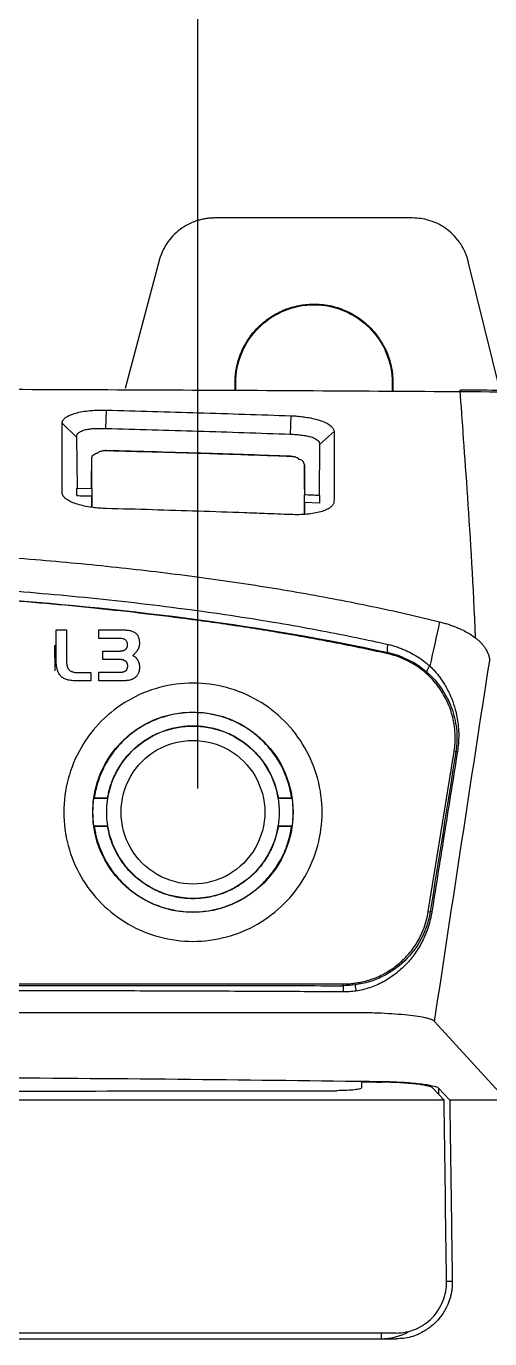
# Model space of a CAD drawing. Header units: inches. Extents: x 15 to 148, y 10 to 111.
# Drawn here: x 137.502 to 137.946, y 104.395 to 105.653 of the extents above; entities that cross this region are included whole.
import ezdxf

# ---------------------------------------------------------------- set-up
doc = ezdxf.new("R2010")
doc.units = ezdxf.units.IN
doc.header["$MEASUREMENT"] = 0
doc.layers.add('BLK_12AWG', color=7, linetype='Continuous')

# ---------------------------------------------------------------- blocks, each defined once
blk = doc.blocks.new('Varia')
at = {"color": 7, "linetype": 'Continuous'}
for p, q in [((165.06, 108.1358), (164.6806, 108.1358)), ((164.5744, 108.0542), (164.509, 107.8092)), ((165.2284, 107.8022), (165.1668, 108.0522)), ((164.7199, 107.8056), (164.7199, 107.8196)), ((164.7212, 107.8056), (164.7212, 107.8196)), ((165.021, 107.8196), (165.021, 107.8039)), ((165.0224, 107.8196), (165.0224, 107.8039)), ((164.4725, 107.7323), (164.4734, 107.7676)), ((164.8268, 107.7567), (164.8256, 107.7215)), ((164.3884, 107.7426), (164.4162, 107.7157)), ((164.9095, 107.7268), (164.8818, 107.7015)), ((164.4449, 107.6287), (164.4453, 107.6746)), ((164.8531, 107.6162), (164.8527, 107.6628)), ((164.445, 107.6176), (164.4449, 107.6287)), ((164.4165, 107.6182), (164.4454, 107.6175)), ((164.4454, 107.603), (164.4452, 107.5814)), ((164.8531, 107.6162), (164.8531, 107.605)), ((164.8815, 107.5893), (164.8526, 107.5905)), ((164.8528, 107.5678), (164.8526, 107.5904)), ((164.3773, 107.2882), (164.3773, 107.3463)), ((164.3773, 107.3463), (164.397, 107.3463)), ((164.397, 107.3463), (164.397, 107.2872)), ((164.4586, 107.3301), (164.4586, 107.3463)), ((164.4586, 107.3463), (164.5047, 107.3463)), ((164.4976, 107.3301), (164.4586, 107.3301)), ((164.4996, 107.33), (164.4976, 107.3301)), ((164.5014, 107.3299), (164.4996, 107.33)), ((164.5031, 107.3296), (164.5014, 107.3299)), ((164.5047, 107.3293), (164.5031, 107.3296)), ((164.5047, 107.3463), (164.507, 107.3462)), ((164.5061, 107.3289), (164.5047, 107.3293)), ((164.5074, 107.3283), (164.5061, 107.3289)), ((164.507, 107.3462), (164.5092, 107.3462)), ((164.5086, 107.3277), (164.5074, 107.3283)), ((164.5097, 107.327), (164.5086, 107.3277)), ((164.5092, 107.3462), (164.5114, 107.346)), ((164.5106, 107.3262), (164.5097, 107.327)), ((164.5115, 107.3253), (164.5106, 107.3262)), ((164.5114, 107.346), (164.5134, 107.3458)), ((164.5122, 107.3243), (164.5115, 107.3253)), ((164.5127, 107.3232), (164.5122, 107.3243)), ((164.5132, 107.322), (164.5127, 107.3232)), ((164.5135, 107.3207), (164.5132, 107.322)), ((164.5134, 107.3458), (164.5153, 107.3455)), ((164.5153, 107.3455), (164.5172, 107.3452)), ((164.5172, 107.3452), (164.5189, 107.3449)), ((164.5189, 107.3449), (164.5206, 107.3444)), ((164.5206, 107.3444), (164.5222, 107.3439)), ((164.5222, 107.3439), (164.5236, 107.3434)), ((164.5236, 107.3434), (164.525, 107.3428)), ((164.525, 107.3428), (164.5263, 107.3421)), ((164.5263, 107.3421), (164.5275, 107.3414)), ((164.5275, 107.3414), (164.5287, 107.3406)), ((164.5287, 107.3406), (164.5297, 107.3398)), ((164.5297, 107.3398), (164.5306, 107.3389)), ((164.5306, 107.3389), (164.5314, 107.3381)), ((164.5314, 107.3381), (164.532, 107.3372)), ((164.532, 107.3372), (164.5327, 107.3363)), ((164.5327, 107.3363), (164.5333, 107.3353)), ((164.5333, 107.3353), (164.5338, 107.3343)), ((164.5338, 107.3343), (164.5343, 107.3333)), ((164.5343, 107.3333), (164.5347, 107.3322)), ((164.5347, 107.3322), (164.5351, 107.331)), ((164.5351, 107.331), (164.5355, 107.3298)), ((164.5355, 107.3298), (164.5358, 107.3286)), ((164.5358, 107.3286), (164.5361, 107.3273)), ((164.5361, 107.3273), (164.5363, 107.326)), ((164.5363, 107.326), (164.5364, 107.3246)), ((164.5364, 107.3246), (164.5366, 107.3232)), ((164.5366, 107.3232), (164.5366, 107.3217)), ((164.3754, 107.2678), (164.3745, 107.3172)), ((164.4662, 107.2896), (164.4662, 107.3058)), ((164.4662, 107.3058), (164.4976, 107.3058)), ((164.4976, 107.3058), (164.4986, 107.3058)), ((164.4986, 107.3058), (164.4995, 107.3058)), ((164.4995, 107.3058), (164.5004, 107.3058)), ((164.5004, 107.3058), (164.5013, 107.3059)), ((164.5013, 107.3059), (164.5021, 107.306)), ((164.5021, 107.306), (164.5029, 107.3061)), ((164.5029, 107.3061), (164.5037, 107.3062)), ((164.5037, 107.3062), (164.5045, 107.3064)), ((164.5045, 107.3064), (164.5051, 107.3065)), ((164.5051, 107.3065), (164.5058, 107.3067)), ((164.5058, 107.3067), (164.5065, 107.3069)), ((164.5065, 107.3069), (164.5071, 107.3072)), ((164.5071, 107.3072), (164.5077, 107.3074)), ((164.5077, 107.3074), (164.5082, 107.3077)), ((164.5082, 107.3077), (164.5087, 107.308)), ((164.5087, 107.308), (164.5092, 107.3083)), ((164.5092, 107.3083), (164.5098, 107.3087)), ((164.5098, 107.3087), (164.5103, 107.3091)), ((164.5103, 107.3091), (164.5108, 107.3095)), ((164.5108, 107.3095), (164.5112, 107.31)), ((164.5112, 107.31), (164.5116, 107.3105)), ((164.5116, 107.3105), (164.512, 107.311)), ((164.512, 107.311), (164.5123, 107.3115)), ((164.5123, 107.3115), (164.5126, 107.3121)), ((164.5126, 107.3121), (164.5129, 107.3127)), ((164.5129, 107.3127), (164.5131, 107.3134)), ((164.5131, 107.3134), (164.5133, 107.314)), ((164.5133, 107.314), (164.5135, 107.3147)), ((164.5137, 107.3193), (164.5135, 107.3207)), ((164.5135, 107.3147), (164.5136, 107.3154)), ((164.5136, 107.3154), (164.5137, 107.3162)), ((164.5137, 107.3178), (164.5137, 107.3193)), ((164.5137, 107.317), (164.5137, 107.3178)), ((164.5137, 107.3162), (164.5137, 107.317)), ((164.5244, 107.2981), (164.5237, 107.2975)), ((164.5237, 107.2975), (164.5243, 107.2972)), ((164.5243, 107.2972), (164.5249, 107.2968)), ((164.5252, 107.2988), (164.5244, 107.2981)), ((164.5249, 107.2968), (164.5255, 107.2965)), ((164.5259, 107.2994), (164.5252, 107.2988)), ((164.5267, 107.3), (164.5259, 107.2994)), ((164.5274, 107.3006), (164.5267, 107.3)), ((164.528, 107.3013), (164.5274, 107.3006)), ((164.5287, 107.3019), (164.528, 107.3013)), ((164.5293, 107.3026), (164.5287, 107.3019)), ((164.5299, 107.3033), (164.5293, 107.3026)), ((164.5305, 107.3039), (164.5299, 107.3033)), ((164.531, 107.3046), (164.5305, 107.3039)), ((164.5315, 107.3053), (164.531, 107.3046)), ((164.532, 107.306), (164.5315, 107.3053)), ((164.5325, 107.3067), (164.532, 107.306)), ((164.5329, 107.3074), (164.5325, 107.3067)), ((164.5334, 107.3081), (164.5329, 107.3074)), ((164.5338, 107.3088), (164.5334, 107.3081)), ((164.5341, 107.3095), (164.5338, 107.3088)), ((164.5345, 107.3102), (164.5341, 107.3095)), ((164.5348, 107.3109), (164.5345, 107.3102)), ((164.5351, 107.3117), (164.5348, 107.3109)), ((164.5354, 107.3124), (164.5351, 107.3117)), ((164.5356, 107.3132), (164.5354, 107.3124)), ((164.5358, 107.3139), (164.5356, 107.3132)), ((164.536, 107.3147), (164.5358, 107.3139)), ((164.5362, 107.3154), (164.536, 107.3147)), ((164.5363, 107.3162), (164.5362, 107.3154)), ((164.5364, 107.317), (164.5363, 107.3162)), ((164.5365, 107.3178), (164.5364, 107.317)), ((164.5366, 107.3186), (164.5365, 107.3178)), ((164.5366, 107.3217), (164.5367, 107.3202)), ((164.5367, 107.3202), (164.5366, 107.3193)), ((164.5366, 107.3193), (164.5366, 107.3186)), ((165.0126, 107.3004), (165.0131, 107.3028)), ((164.3773, 107.2857), (164.3773, 107.2882)), ((164.3774, 107.2832), (164.3773, 107.2857)), ((164.3775, 107.2809), (164.3774, 107.2832)), ((164.3778, 107.2787), (164.3775, 107.2809)), ((164.378, 107.2765), (164.3778, 107.2787)), ((164.3784, 107.2744), (164.378, 107.2765)), ((164.3788, 107.2725), (164.3784, 107.2744)), ((164.3792, 107.2706), (164.3788, 107.2725)), ((164.397, 107.2872), (164.397, 107.2859)), ((164.397, 107.2859), (164.397, 107.2846)), ((164.397, 107.2846), (164.3971, 107.2834)), ((164.3971, 107.2834), (164.3972, 107.2822)), ((164.3972, 107.2822), (164.3973, 107.2811)), ((164.3973, 107.2811), (164.3974, 107.28)), ((164.3974, 107.28), (164.3976, 107.279)), ((164.3976, 107.279), (164.3978, 107.278)), ((164.3978, 107.278), (164.398, 107.2771)), ((164.398, 107.2771), (164.3982, 107.2762)), ((164.3982, 107.2762), (164.3985, 107.2753)), ((164.3985, 107.2753), (164.3988, 107.2746)), ((164.3988, 107.2746), (164.3991, 107.2738)), ((164.3991, 107.2738), (164.3994, 107.2731)), ((164.3994, 107.2731), (164.3998, 107.2724)), ((164.3998, 107.2724), (164.4002, 107.2718)), ((164.4002, 107.2718), (164.4008, 107.2709)), ((164.4981, 107.2896), (164.4662, 107.2896)), ((164.499, 107.2895), (164.4981, 107.2896)), ((164.4999, 107.2895), (164.499, 107.2895)), ((164.5007, 107.2894), (164.4999, 107.2895)), ((164.5016, 107.2894), (164.5007, 107.2894)), ((164.5024, 107.2893), (164.5016, 107.2894)), ((164.5032, 107.2891), (164.5024, 107.2893)), ((164.504, 107.289), (164.5032, 107.2891)), ((164.5047, 107.2888), (164.504, 107.289)), ((164.5054, 107.2886), (164.5047, 107.2888)), ((164.5061, 107.2884), (164.5054, 107.2886)), ((164.5068, 107.2881), (164.5061, 107.2884)), ((164.5075, 107.2879), (164.5068, 107.2881)), ((164.5081, 107.2876), (164.5075, 107.2879)), ((164.5087, 107.2873), (164.5081, 107.2876)), ((164.5093, 107.2869), (164.5087, 107.2873)), ((164.5098, 107.2866), (164.5093, 107.2869)), ((164.5103, 107.2862), (164.5098, 107.2866)), ((164.5108, 107.2857), (164.5103, 107.2862)), ((164.5113, 107.2853), (164.5108, 107.2857)), ((164.5117, 107.2848), (164.5113, 107.2853)), ((164.5121, 107.2844), (164.5117, 107.2848)), ((164.5125, 107.2838), (164.5121, 107.2844)), ((164.5128, 107.2833), (164.5125, 107.2838)), ((164.5131, 107.2827), (164.5128, 107.2833)), ((164.5133, 107.2821), (164.5131, 107.2827)), ((164.5131, 107.2715), (164.5134, 107.2721)), ((164.5135, 107.2815), (164.5133, 107.2821)), ((164.5134, 107.2721), (164.5136, 107.2728)), ((164.5137, 107.2809), (164.5135, 107.2815)), ((164.5136, 107.2728), (164.5137, 107.2735)), ((164.5139, 107.2802), (164.5137, 107.2809)), ((164.5137, 107.2735), (164.5139, 107.2742)), ((164.514, 107.2795), (164.5139, 107.2802)), ((164.5139, 107.2742), (164.514, 107.2749)), ((164.5141, 107.2788), (164.514, 107.2795)), ((164.514, 107.2749), (164.5141, 107.2757)), ((164.5141, 107.278), (164.5141, 107.2788)), ((164.5142, 107.2773), (164.5141, 107.278)), ((164.5141, 107.2764), (164.5142, 107.2773)), ((164.5141, 107.2757), (164.5141, 107.2764)), ((164.5255, 107.2965), (164.5261, 107.2961)), ((164.5261, 107.2961), (164.5266, 107.2957)), ((164.5266, 107.2957), (164.5272, 107.2953)), ((164.5272, 107.2953), (164.5277, 107.2948)), ((164.5277, 107.2948), (164.5283, 107.2944)), ((164.5283, 107.2944), (164.5288, 107.294)), ((164.5288, 107.294), (164.5293, 107.2935)), ((164.5293, 107.2935), (164.5303, 107.2925)), ((164.5303, 107.2925), (164.5307, 107.292)), ((164.5307, 107.292), (164.5312, 107.2915)), ((164.5312, 107.2915), (164.5316, 107.2909)), ((164.5316, 107.2909), (164.532, 107.2904)), ((164.532, 107.2904), (164.5326, 107.2896)), ((164.5326, 107.2896), (164.5331, 107.2887)), ((164.5331, 107.2887), (164.5336, 107.2879)), ((164.5336, 107.2879), (164.534, 107.287)), ((164.534, 107.287), (164.5345, 107.2861)), ((164.5345, 107.2861), (164.5348, 107.2852)), ((164.5348, 107.2852), (164.5352, 107.2842)), ((164.5352, 107.2842), (164.5355, 107.2833)), ((164.5355, 107.2833), (164.5358, 107.2823)), ((164.5358, 107.2823), (164.536, 107.2813)), ((164.536, 107.2813), (164.5362, 107.2802)), ((164.5362, 107.2802), (164.5364, 107.2792)), ((164.5364, 107.2792), (164.5365, 107.2781)), ((164.5365, 107.2781), (164.5366, 107.277)), ((164.5366, 107.2731), (164.5365, 107.2714)), ((164.5366, 107.277), (164.5366, 107.2759)), ((164.5366, 107.2759), (164.5367, 107.2748)), ((164.5367, 107.2748), (164.5366, 107.2731)), ((164.3798, 107.2688), (164.3792, 107.2706)), ((164.3804, 107.2671), (164.3798, 107.2688)), ((164.381, 107.2655), (164.3804, 107.2671)), ((164.3817, 107.2639), (164.381, 107.2655)), ((164.3825, 107.2625), (164.3817, 107.2639)), ((164.3833, 107.2611), (164.3825, 107.2625)), ((164.3843, 107.2599), (164.3833, 107.2611)), ((164.3852, 107.2587), (164.3843, 107.2599)), ((164.3863, 107.2575), (164.3852, 107.2587)), ((164.3876, 107.2564), (164.3863, 107.2575)), ((164.3889, 107.2553), (164.3876, 107.2564)), ((164.3903, 107.2543), (164.3889, 107.2553)), ((164.3918, 107.2534), (164.3903, 107.2543)), ((164.3934, 107.2526), (164.3918, 107.2534)), ((164.3951, 107.2519), (164.3934, 107.2526)), ((164.3968, 107.2512), (164.3951, 107.2519)), ((164.3987, 107.2507), (164.3968, 107.2512)), ((164.4007, 107.2502), (164.3987, 107.2507)), ((164.4027, 107.2497), (164.4007, 107.2502)), ((164.4008, 107.2709), (164.4016, 107.2701)), ((164.4016, 107.2701), (164.4024, 107.2693)), ((164.4024, 107.2693), (164.4032, 107.2686)), ((164.4049, 107.2494), (164.4027, 107.2497)), ((164.4032, 107.2686), (164.4042, 107.2679)), ((164.4042, 107.2679), (164.4052, 107.2673)), ((164.4071, 107.2491), (164.4049, 107.2494)), ((164.4052, 107.2673), (164.4063, 107.2667)), ((164.4063, 107.2667), (164.4075, 107.2663)), ((164.4095, 107.2489), (164.4071, 107.2491)), ((164.4075, 107.2663), (164.4087, 107.2658)), ((164.4087, 107.2658), (164.41, 107.2654)), ((164.4119, 107.2488), (164.4095, 107.2489)), ((164.41, 107.2654), (164.4114, 107.2651)), ((164.4114, 107.2651), (164.4128, 107.2649)), ((164.4144, 107.2488), (164.4119, 107.2488)), ((164.4128, 107.2649), (164.4143, 107.2647)), ((164.4143, 107.2647), (164.4159, 107.2645)), ((164.4433, 107.2488), (164.4144, 107.2488)), ((164.4159, 107.2645), (164.4176, 107.2644)), ((164.4176, 107.2644), (164.4193, 107.2644)), ((164.4193, 107.2644), (164.4433, 107.2644)), ((164.4433, 107.2644), (164.4433, 107.2488)), ((164.4586, 107.2488), (164.4586, 107.265)), ((164.4586, 107.265), (164.4981, 107.265)), ((164.5068, 107.2488), (164.4586, 107.2488)), ((164.4981, 107.265), (164.4991, 107.265)), ((164.4991, 107.265), (164.5, 107.265)), ((164.5, 107.265), (164.5009, 107.2651)), ((164.5009, 107.2651), (164.5018, 107.2651)), ((164.5018, 107.2651), (164.5026, 107.2652)), ((164.5026, 107.2652), (164.5034, 107.2654)), ((164.5034, 107.2654), (164.5042, 107.2655)), ((164.5042, 107.2655), (164.505, 107.2657)), ((164.505, 107.2657), (164.5057, 107.2658)), ((164.5057, 107.2658), (164.5064, 107.2661)), ((164.5064, 107.2661), (164.5071, 107.2663)), ((164.5084, 107.2488), (164.5068, 107.2488)), ((164.5071, 107.2663), (164.5077, 107.2665)), ((164.5077, 107.2665), (164.5083, 107.2668)), ((164.5083, 107.2668), (164.5089, 107.2671)), ((164.51, 107.2489), (164.5084, 107.2488)), ((164.5089, 107.2671), (164.5095, 107.2674)), ((164.5095, 107.2674), (164.51, 107.2678)), ((164.51, 107.2678), (164.5105, 107.2681)), ((164.5115, 107.249), (164.51, 107.2489)), ((164.5105, 107.2681), (164.511, 107.2685)), ((164.511, 107.2685), (164.5114, 107.2689)), ((164.5114, 107.2689), (164.5118, 107.2694)), ((164.513, 107.2491), (164.5115, 107.249)), ((164.5118, 107.2694), (164.5122, 107.2699)), ((164.5122, 107.2699), (164.5125, 107.2704)), ((164.5125, 107.2704), (164.5128, 107.271)), ((164.5128, 107.271), (164.5131, 107.2715)), ((164.5145, 107.2493), (164.513, 107.2491)), ((164.5159, 107.2496), (164.5145, 107.2493)), ((164.5173, 107.2499), (164.5159, 107.2496)), ((164.5186, 107.2502), (164.5173, 107.2499)), ((164.5199, 107.2506), (164.5186, 107.2502)), ((164.5212, 107.251), (164.5199, 107.2506)), ((164.5224, 107.2515), (164.5212, 107.251)), ((164.5235, 107.252), (164.5224, 107.2515)), ((164.5246, 107.2525), (164.5235, 107.252)), ((164.5257, 107.2531), (164.5246, 107.2525)), ((164.5267, 107.2538), (164.5257, 107.2531)), ((164.5277, 107.2545), (164.5267, 107.2538)), ((164.5288, 107.2553), (164.5277, 107.2545)), ((164.5298, 107.2562), (164.5288, 107.2553)), ((164.5307, 107.2572), (164.5298, 107.2562)), ((164.5316, 107.2582), (164.5307, 107.2572)), ((164.5324, 107.2593), (164.5316, 107.2582)), ((164.5331, 107.2604), (164.5324, 107.2593)), ((164.5338, 107.2616), (164.5331, 107.2604)), ((164.5344, 107.2628), (164.5338, 107.2616)), ((164.5349, 107.2641), (164.5344, 107.2628)), ((164.5354, 107.2655), (164.5349, 107.2641)), ((164.5358, 107.2669), (164.5354, 107.2655)), ((164.5361, 107.2684), (164.5358, 107.2669)), ((164.5363, 107.2699), (164.5361, 107.2684)), ((164.5365, 107.2714), (164.5363, 107.2699)), ((165.0901, 106.8063), (165.1395, 107.1131)), ((165.1395, 107.1131), (165.1429, 107.1126)), ((164.4495, 107.0238), (164.4501, 107.0243)), ((164.4495, 107.0238), (164.4761, 107.0238)), ((164.4501, 107.0243), (164.4757, 107.0243)), ((164.4757, 107.0243), (164.4761, 107.0238)), ((164.8026, 107.0243), (164.8021, 107.0238)), ((164.8021, 107.0238), (164.8288, 107.0238)), ((164.8026, 107.0243), (164.8282, 107.0243)), ((164.8282, 107.0243), (164.8288, 107.0238)), ((164.4501, 106.9693), (164.4495, 106.9698)), ((164.4761, 106.9698), (164.4495, 106.9698)), ((164.4757, 106.9693), (164.4761, 106.9698)), ((164.8026, 106.9693), (164.8021, 106.9698)), ((164.8288, 106.9698), (164.8021, 106.9698)), ((164.8288, 106.9698), (164.8282, 106.9693)), ((164.4757, 106.9693), (164.4501, 106.9693)), ((164.8282, 106.9693), (164.8026, 106.9693)), ((165.0901, 106.8063), (165.0937, 106.8058)), ((162.0741, 106.6676), (164.9272, 106.6676)), ((164.9272, 106.6643), (164.9272, 106.6676)), ((164.9421, 106.6126), (163.5006, 106.6126)), ((165.2398, 106.4447), (165.1021, 106.5958)), ((164.9624, 106.48), (164.9623, 106.4685)), ((165.1203, 106.4447), (165.0987, 106.4681)), ((165.1311, 106.4447), (165.1096, 106.468))]:
    blk.add_line(p, q, dxfattribs=at)
at = {"color": 8, "linetype": 'Continuous'}
for p, q in [((164.4162, 107.7157), (164.4171, 107.6182)), ((164.8818, 107.7015), (164.8809, 107.6039)), ((164.4454, 107.5813), (164.4454, 107.6029)), ((164.8526, 107.5909), (164.8526, 107.5678)), ((165.1096, 106.468), (165.1096, 106.4562)), ((165.136, 106.0976), (165.1251, 106.0976)), ((165.0002, 105.9876), (165.0002, 105.998))]:
    blk.add_line(p, q, dxfattribs=at)
at = {"color": 7, "linetype": 'Continuous', "flags": 128}
for points in [[(165.0123, 107.3186), (165.0117, 107.3158), (165.0113, 107.313), (165.011, 107.3104), (165.011, 107.308), (165.0113, 107.306), (165.0117, 107.3044), (165.0123, 107.3033), (165.0131, 107.3028)], [(165.0929, 107.2771), (165.0914, 107.2752), (165.09, 107.2732), (165.0889, 107.2713), (165.0881, 107.2695), (165.0876, 107.268), (165.0873, 107.2666), (165.0875, 107.2656), (165.0879, 107.2649)]]:
    blk.add_lwpolyline(points, dxfattribs=at)
at = {"color": 7, "linetype": 'Continuous'}
blk.add_circle((164.6391, 106.9968), 0.192, dxfattribs=at)
for centre, radius, start, end in [((165.1449, 107.1082), 0.00486, 78.0163, 114.9835), ((165.0959, 106.8013), 0.00496, 77.9388, 116.5445), ((165.0921, 106.6551), 0.1652, 176.7917, 180.9155), ((166.7321, 106.8988), 1.7974, 187.447, 187.8297)]:
    blk.add_arc(centre, radius, start, end, dxfattribs=at)
at = {"color": 8, "linetype": 'Continuous'}
blk.add_arc((165.0002, 106.0965), 0.1089, 270.0096, 298.6265, dxfattribs=at)
at = {"color": 7, "linetype": 'Continuous'}
for points, knots in [([(164.6806, 108.1358), (164.678, 108.1358), (164.6728, 108.1356), (164.665, 108.1348), (164.6573, 108.1334), (164.6466, 108.1307), (164.6334, 108.1257), (164.618, 108.1168), (164.6037, 108.1052), (164.5925, 108.0923), (164.5843, 108.0794), (164.5783, 108.0672), (164.5757, 108.0585), (164.5744, 108.0542)], [0, 0, 0, 0, 0.054608, 0.108914, 0.163196, 0.21773, 0.337199, 0.456873, 0.587111, 0.717558, 0.811804, 0.905469, 1, 1, 1, 1]), ([(165.1668, 108.0522), (165.1662, 108.0544), (165.165, 108.0589), (165.1627, 108.0654), (165.16, 108.0717), (165.157, 108.0779), (165.1535, 108.0839), (165.1474, 108.093), (165.1376, 108.1045), (165.1233, 108.1164), (165.1077, 108.1255), (165.0918, 108.1315), (165.0758, 108.1352), (165.0653, 108.1356), (165.06, 108.1358)], [0, 0, 0, 0, 0.047626, 0.094867, 0.141909, 0.188941, 0.236152, 0.283727, 0.41416, 0.544791, 0.664075, 0.783551, 0.891627, 1, 1, 1, 1]), ([(164.7199, 107.8196), (164.7199, 107.8227), (164.7201, 107.8288), (164.7209, 107.838), (164.7223, 107.8472), (164.7248, 107.8585), (164.7289, 107.8717), (164.7364, 107.8893), (164.7478, 107.9084), (164.765, 107.9284), (164.7864, 107.946), (164.8115, 107.9595), (164.8381, 107.968), (164.8667, 107.9717), (164.897, 107.9698), (164.9279, 107.961), (164.9566, 107.9458), (164.9794, 107.9264), (164.9964, 107.9054), (165.007, 107.8869), (165.0141, 107.8699), (165.0187, 107.8542), (165.0218, 107.8374), (165.0222, 107.8255), (165.0224, 107.8196)], [0, 0, 0, 0, 0.019548, 0.039014, 0.058471, 0.077994, 0.111927, 0.145923, 0.198729, 0.251594, 0.312222, 0.372911, 0.430342, 0.487833, 0.554285, 0.620798, 0.689301, 0.757809, 0.808616, 0.859485, 0.892162, 0.924899, 0.962404, 1, 1, 1, 1]), ([(164.7212, 107.8196), (164.7212, 107.8392), (164.7251, 107.8588), (164.7402, 107.8951), (164.7513, 107.9117), (164.779, 107.9394), (164.7956, 107.9505), (164.8319, 107.9656), (164.8515, 107.9695), (164.8908, 107.9695), (164.9104, 107.9656), (164.9466, 107.9505), (164.9633, 107.9394), (164.991, 107.9117), (165.0021, 107.8951), (165.0171, 107.8588), (165.021, 107.8392), (165.021, 107.8196)], [0, 0, 0, 0, 0.125, 0.125, 0.25, 0.25, 0.375, 0.375, 0.5, 0.5, 0.625, 0.625, 0.75, 0.75, 0.875, 0.875, 1, 1, 1, 1]), ([(163.5006, 107.8087), (163.6934, 107.8085), (164.0792, 107.8083), (164.6555, 107.8063), (165.0363, 107.8039), (165.2261, 107.8027)], [0, 0, 0, 0, 0.333756, 0.668083, 1, 1, 1, 1]), ([(165.1808, 107.3308), (165.1764, 107.4306), (165.171, 107.5213), (165.1603, 107.6807), (165.1551, 107.7495), (165.151, 107.8059)], [0, 0, 0, 0, 0.5, 0.5, 1, 1, 1, 1]), ([(164.3884, 107.7426), (164.3885, 107.7431), (164.3885, 107.7443), (164.3891, 107.746), (164.3901, 107.7479), (164.3918, 107.7502), (164.3951, 107.7534), (164.4011, 107.7571), (164.4111, 107.761), (164.4238, 107.7642), (164.4373, 107.7662), (164.4501, 107.7673), (164.4616, 107.7678), (164.4694, 107.7677), (164.4734, 107.7676)], [0, 0, 0, 0, 0.040435, 0.082224, 0.125509, 0.189063, 0.250866, 0.377709, 0.500607, 0.626195, 0.749953, 0.833853, 0.916556, 1, 1, 1, 1]), ([(164.4734, 107.7676), (164.5322, 107.766), (164.65, 107.7628), (164.7678, 107.7587), (164.8268, 107.7567)], [0, 0, 0, 0, 0.4993483, 1, 1, 1, 1]), ([(164.8268, 107.7567), (164.8288, 107.7566), (164.8326, 107.7565), (164.8384, 107.7561), (164.844, 107.7555), (164.8496, 107.7549), (164.8551, 107.7541), (164.8639, 107.7527), (164.8754, 107.7502), (164.8876, 107.7463), (164.8974, 107.7418), (164.9031, 107.7378), (164.9063, 107.7345), (164.9081, 107.7319), (164.9093, 107.7293), (164.9095, 107.7276), (164.9096, 107.7268)], [0, 0, 0, 0, 0.041624, 0.08295, 0.124233, 0.165724, 0.207676, 0.250329, 0.373689, 0.499431, 0.622198, 0.748998, 0.810544, 0.874408, 0.93956, 1, 1, 1, 1]), ([(164.3886, 107.608), (164.3886, 107.6109), (164.3884, 107.6219), (164.3884, 107.6456), (164.3884, 107.68), (164.3884, 107.7139), (164.3884, 107.7347), (164.3884, 107.7426)], [0, 0, 0, 0, 0.060986, 0.227649, 0.499981, 0.809721, 1, 1, 1, 1]), ([(164.4162, 107.7157), (164.4162, 107.7175), (164.417, 107.721), (164.4203, 107.7248), (164.4256, 107.7279), (164.433, 107.7302), (164.4417, 107.7317), (164.4514, 107.7325), (164.4615, 107.7327), (164.4692, 107.7325), (164.4725, 107.7323)], [2, 2, 2, 2, 2.434045, 2.790269, 3.147553, 3.619827, 4.015028, 4.341003, 4.834137, 5.19132, 5.19132, 5.19132, 5.19132]), ([(164.4725, 107.7323), (164.5313, 107.7308), (164.649, 107.7275), (164.7667, 107.7236), (164.8256, 107.7215)], [2, 2, 2, 2, 5.986822, 9.976832, 9.976832, 9.976832, 9.976832]), ([(164.9096, 107.7268), (164.9096, 107.7216), (164.9096, 107.7112), (164.9096, 107.6951), (164.9096, 107.6788), (164.9096, 107.6556), (164.9095, 107.6296), (164.9096, 107.6056), (164.9094, 107.5944), (164.9094, 107.5913)], [0, 0, 0, 0, 0.126268, 0.251696, 0.376284, 0.500031, 0.770949, 0.937608, 1, 1, 1, 1]), ([(164.8256, 107.7215), (164.8292, 107.7213), (164.8366, 107.7208), (164.8471, 107.7198), (164.857, 107.7183), (164.8663, 107.7161), (164.8735, 107.7133), (164.8783, 107.71), (164.8811, 107.7063), (164.8818, 107.7031), (164.8818, 107.7015)], [2, 2, 2, 2, 2.412139, 2.822278, 3.228731, 3.624094, 4.118102, 4.445502, 4.775761, 5.163906, 5.163906, 5.163906, 5.163906]), ([(164.4454, 107.6174), (164.4454, 107.624), (164.4454, 107.6371), (164.4454, 107.6561), (164.4454, 107.6684), (164.4453, 107.6746)], [0, 0, 0, 0, 0.3339129, 0.6672387, 1, 1, 1, 1]), ([(164.4454, 107.6746), (164.4454, 107.677), (164.4465, 107.68), (164.4509, 107.6841), (164.454, 107.685), (164.4566, 107.685)], [0, 0, 0, 0, 0.5, 0.5, 1, 1, 1, 1]), ([(164.4727, 107.6895), (164.472, 107.6895), (164.4706, 107.6895), (164.4685, 107.6894), (164.4662, 107.6892), (164.4638, 107.6888), (164.4614, 107.6882), (164.4594, 107.6875), (164.4579, 107.6868), (164.4568, 107.6859), (164.4567, 107.6853), (164.4566, 107.685)], [0, 0, 0, 0, 0.081902, 0.164627, 0.250136, 0.372925, 0.500072, 0.626044, 0.750611, 0.877846, 1, 1, 1, 1]), ([(164.4727, 107.6899), (164.4716, 107.6899), (164.4701, 107.6898), (164.4685, 107.6894), (164.4681, 107.6893)], [0, 0, 0, 0, 0.735424, 1, 1, 1, 1]), ([(164.8259, 107.6791), (164.7727, 107.681), (164.655, 107.685), (164.5372, 107.6882), (164.4727, 107.6899)], [0, 0, 0, 0, 0.452483, 1, 1, 1, 1]), ([(164.8259, 107.6787), (164.7868, 107.68), (164.7085, 107.6828), (164.5907, 107.6864), (164.5121, 107.6884), (164.4727, 107.6895)], [0, 0, 0, 0, 0.332196, 0.665532, 1, 1, 1, 1]), ([(164.8307, 107.6782), (164.8302, 107.6784), (164.8286, 107.6789), (164.827, 107.679), (164.8259, 107.6791)], [0, 0, 0, 0, 0.2815756, 1, 1, 1, 1]), ([(164.842, 107.6732), (164.842, 107.6734), (164.8419, 107.6738), (164.8414, 107.6744), (164.8402, 107.6755), (164.838, 107.6765), (164.8348, 107.6775), (164.8321, 107.678), (164.8291, 107.6785), (164.827, 107.6786), (164.8259, 107.6787)], [0, 0, 0, 0, 0.080416, 0.16348, 0.25078, 0.499601, 0.626998, 0.751104, 0.878883, 1, 1, 1, 1]), ([(164.8527, 107.6628), (164.8526, 107.6652), (164.8516, 107.668), (164.8475, 107.672), (164.8446, 107.6731), (164.842, 107.6732)], [0, 0, 0, 0, 0.5, 0.5, 1, 1, 1, 1]), ([(164.8527, 107.6628), (164.8526, 107.6582), (164.8526, 107.649), (164.8526, 107.6348), (164.8526, 107.6204), (164.8526, 107.6105), (164.8526, 107.6055)], [0, 0, 0, 0, 0.24929, 0.499045, 0.749278, 1, 1, 1, 1]), ([(164.4729, 107.5789), (164.4708, 107.579), (164.4665, 107.5791), (164.4601, 107.5795), (164.4539, 107.5801), (164.4478, 107.5808), (164.4387, 107.5821), (164.4272, 107.5843), (164.4144, 107.5879), (164.4037, 107.5922), (164.3965, 107.5966), (164.3919, 107.6007), (164.3894, 107.6043), (164.3889, 107.6067), (164.3886, 107.608)], [0, 0, 0, 0, 0.050711, 0.100854, 0.150676, 0.200427, 0.250358, 0.375997, 0.499878, 0.624773, 0.749416, 0.833701, 0.916708, 1, 1, 1, 1]), ([(164.4165, 107.6037), (164.4165, 107.6062), (164.4165, 107.611), (164.4165, 107.6158), (164.4165, 107.6182)], [0, 0, 0, 0, 0.500147, 1, 1, 1, 1]), ([(164.8815, 107.6039), (164.8815, 107.6015), (164.8815, 107.5967), (164.8815, 107.5918), (164.8815, 107.5893)], [0, 0, 0, 0, 0.499765, 1, 1, 1, 1]), ([(164.8263, 107.5673), (164.8094, 107.5679), (164.78, 107.5691), (164.7211, 107.5713), (164.6497, 107.5737), (164.5613, 107.5765), (164.5025, 107.5781), (164.4729, 107.5789)], [0, 0, 0, 0, 0.142865, 0.250012, 0.500016, 0.749342, 1, 1, 1, 1]), ([(164.9094, 107.5913), (164.9093, 107.5906), (164.9091, 107.5891), (164.9081, 107.587), (164.9067, 107.5849), (164.9048, 107.5829), (164.9011, 107.5799), (164.8948, 107.5763), (164.8843, 107.5725), (164.8717, 107.5696), (164.8575, 107.5678), (164.8421, 107.5669), (164.8316, 107.5671), (164.8263, 107.5673)], [0, 0, 0, 0, 0.050066, 0.099837, 0.149647, 0.199831, 0.250714, 0.375685, 0.500435, 0.625008, 0.750042, 0.872107, 1, 1, 1, 1]), ([(163.5006, 107.5131), (163.5207, 107.5131), (163.5608, 107.5131), (163.6207, 107.5126), (163.6802, 107.5119), (163.7395, 107.5109), (163.7983, 107.5096), (163.8568, 107.508), (163.931, 107.5055), (164.0204, 107.5018), (164.1244, 107.4964), (164.2267, 107.4899), (164.3204, 107.4828), (164.4057, 107.4753), (164.4827, 107.4676), (164.5584, 107.4592), (164.6326, 107.45), (164.7053, 107.44), (164.7766, 107.4292), (164.8465, 107.4175), (164.915, 107.405), (164.982, 107.3916), (165.0477, 107.3773), (165.0905, 107.3669), (165.1118, 107.3618)], [0, 0, 0, 0, 0.036507, 0.072804, 0.108897, 0.14479, 0.180489, 0.215998, 0.251324, 0.315652, 0.379003, 0.441418, 0.502941, 0.551228, 0.598802, 0.645692, 0.691926, 0.737535, 0.782551, 0.827009, 0.870944, 0.914395, 0.9574, 1, 1, 1, 1]), ([(163.5006, 107.4497), (163.5193, 107.4497), (163.5602, 107.4497), (163.6268, 107.4491), (163.7038, 107.4481), (163.7913, 107.4463), (163.9265, 107.4424), (164.087, 107.4354), (164.2769, 107.4231), (164.4576, 107.407), (164.6121, 107.3887), (164.731, 107.3715), (164.8109, 107.3585), (164.884, 107.3453), (164.9505, 107.3322), (164.9924, 107.323), (165.0123, 107.3186)], [0, 0, 0, 0, 0.036425, 0.079657, 0.129695, 0.186537, 0.250183, 0.393442, 0.500277, 0.622821, 0.750222, 0.80843, 0.862513, 0.912474, 0.958304, 1, 1, 1, 1]), ([(163.5006, 107.4313), (163.6291, 107.4313), (163.7576, 107.4293), (164.014, 107.4209), (164.1419, 107.4145), (164.396, 107.3955), (164.5223, 107.3829), (164.7712, 107.3496), (164.8939, 107.329), (165.0131, 107.3028)], [0, 0, 0, 0, 0.25, 0.25, 0.5, 0.5, 0.75, 0.75, 1, 1, 1, 1]), ([(165.0126, 107.3004), (164.9981, 107.3036), (164.9689, 107.31), (164.9246, 107.319), (164.8793, 107.3277), (164.833, 107.336), (164.7857, 107.344), (164.7374, 107.3517), (164.6882, 107.359), (164.594, 107.372), (164.4514, 107.3887), (164.294, 107.4025), (164.1658, 107.4113), (164.0716, 107.4167), (163.9762, 107.4211), (163.8711, 107.425), (163.7548, 107.4281), (163.6281, 107.4303), (163.5433, 107.4305), (163.5006, 107.4307)], [0, 0, 0, 0, 0.029172, 0.058931, 0.08928, 0.120224, 0.151766, 0.183909, 0.216658, 0.250014, 0.371438, 0.500007, 0.561672, 0.625011, 0.686281, 0.750033, 0.83259, 0.915909, 1, 1, 1, 1]), ([(165.1118, 107.3618), (165.1147, 107.361), (165.1203, 107.3595), (165.1285, 107.357), (165.1363, 107.3543), (165.1439, 107.3514), (165.1527, 107.3477), (165.1624, 107.3429), (165.1724, 107.337), (165.178, 107.3329), (165.1808, 107.3308)], [0, 0, 0, 0, 0.099197, 0.198416, 0.298049, 0.398483, 0.500097, 0.666179, 0.83229, 1, 1, 1, 1]), ([(165.1808, 107.3308), (165.1825, 107.3294), (165.1857, 107.3268), (165.19, 107.3227), (165.1938, 107.3185), (165.1972, 107.3142), (165.2008, 107.3088), (165.204, 107.3025), (165.2066, 107.2951), (165.2074, 107.2902), (165.2078, 107.2876)], [0, 0, 0, 0, 0.097814, 0.196456, 0.29622, 0.397392, 0.500246, 0.663675, 0.82996, 1, 1, 1, 1]), ([(165.0123, 107.3186), (165.0153, 107.3179), (165.0213, 107.3165), (165.03, 107.3137), (165.0386, 107.3106), (165.047, 107.307), (165.0571, 107.3022), (165.0687, 107.2956), (165.0813, 107.287), (165.0891, 107.2804), (165.0929, 107.2771)], [0, 0, 0, 0, 0.100053, 0.199813, 0.299485, 0.39927, 0.499364, 0.667354, 0.833932, 1, 1, 1, 1]), ([(165.1395, 107.1131), (165.14, 107.1161), (165.1408, 107.122), (165.1415, 107.1309), (165.1418, 107.1398), (165.1415, 107.1486), (165.1407, 107.1575), (165.1395, 107.1663), (165.1364, 107.1823), (165.1291, 107.2051), (165.114, 107.2325), (165.0941, 107.2567), (165.074, 107.2733), (165.0563, 107.2842), (165.0423, 107.291), (165.0277, 107.2966), (165.0176, 107.2992), (165.0126, 107.3004)], [0, 0, 0, 0, 0.036018, 0.071769, 0.107357, 0.142887, 0.178465, 0.214196, 0.250184, 0.375045, 0.50003, 0.624891, 0.749876, 0.81262, 0.874846, 0.937118, 1, 1, 1, 1]), ([(165.0929, 107.2771), (165.095, 107.2751), (165.0991, 107.2711), (165.1049, 107.2646), (165.1104, 107.2579), (165.1156, 107.2507), (165.1228, 107.2397), (165.1311, 107.2244), (165.1391, 107.2041), (165.1448, 107.1829), (165.1477, 107.1629), (165.1486, 107.1448), (165.1481, 107.1288), (165.1466, 107.1182), (165.1459, 107.1129)], [0, 0, 0, 0, 0.046859, 0.094706, 0.143591, 0.193563, 0.244671, 0.367999, 0.4929, 0.62187, 0.744678, 0.832861, 0.917584, 1, 1, 1, 1]), ([(165.0879, 107.2649), (165.0988, 107.2553), (165.1081, 107.2446), (165.1236, 107.2219), (165.1298, 107.2098), (165.1392, 107.1843), (165.1425, 107.1709), (165.1455, 107.1426), (165.1453, 107.1276), (165.1429, 107.1126)], [0, 0, 0, 0, 0.25, 0.25, 0.5, 0.5, 0.75, 0.75, 1, 1, 1, 1]), ([(164.8866, 106.9968), (164.8866, 107.04), (164.8751, 107.0831), (164.8319, 107.158), (164.8003, 107.1895), (164.7255, 107.2327), (164.6823, 107.2443), (164.5959, 107.2443), (164.5528, 107.2327), (164.478, 107.1895), (164.4464, 107.158), (164.4032, 107.0831), (164.3916, 107.04), (164.3916, 106.9536), (164.4032, 106.9105), (164.4464, 106.8356), (164.478, 106.8041), (164.5154, 106.7825)], [0, 0, 0, 0, 0.125, 0.125, 0.25, 0.25, 0.375, 0.375, 0.5, 0.5, 0.625, 0.625, 0.75, 0.75, 0.875, 0.875, 1, 1, 1, 1]), ([(164.8282, 107.0243), (164.8277, 107.0274), (164.8267, 107.0335), (164.8247, 107.0426), (164.8223, 107.0516), (164.8194, 107.0604), (164.8144, 107.0735), (164.8063, 107.0903), (164.7937, 107.1099), (164.7788, 107.1279), (164.7562, 107.1492), (164.7233, 107.1704), (164.6863, 107.1831), (164.6555, 107.1876), (164.6322, 107.1882), (164.609, 107.186), (164.5888, 107.1814), (164.5716, 107.1757), (164.5572, 107.1697), (164.5482, 107.1648), (164.5436, 107.1623)], [0, 0, 0, 0, 0.0250944, 0.050093, 0.0750553, 0.1000408, 0.1251091, 0.1875908, 0.2501542, 0.3126359, 0.3751993, 0.5000106, 0.6248219, 0.6873036, 0.749867, 0.8123487, 0.8749121, 0.9165997, 0.9582035, 1, 1, 1, 1]), ([(164.5436, 107.1623), (164.5405, 107.1604), (164.5343, 107.1567), (164.5255, 107.1505), (164.517, 107.1439), (164.5062, 107.1344), (164.4938, 107.1214), (164.4807, 107.1043), (164.4696, 107.0857), (164.4616, 107.0682), (164.4562, 107.0524), (164.4524, 107.0385), (164.4509, 107.029), (164.4501, 107.0243)], [0, 0, 0, 0, 0.062646, 0.125072, 0.187475, 0.250055, 0.374945, 0.500012, 0.624903, 0.74997, 0.833274, 0.91646, 1, 1, 1, 1]), ([(164.4757, 107.0243), (164.4763, 107.0275), (164.4775, 107.0339), (164.48, 107.0433), (164.4829, 107.0525), (164.4864, 107.0615), (164.4905, 107.0703), (164.4981, 107.0845), (164.511, 107.1033), (164.5316, 107.124), (164.5554, 107.1408), (164.5819, 107.1532), (164.61, 107.1609), (164.6391, 107.1634), (164.6682, 107.1609), (164.6964, 107.1532), (164.7229, 107.1408), (164.7467, 107.124), (164.7673, 107.1033), (164.782, 107.0819), (164.7921, 107.0616), (164.7987, 107.0433), (164.8013, 107.0307), (164.8026, 107.0243)], [0, 0, 0, 0, 0.020981, 0.041815, 0.062573, 0.083327, 0.10415, 0.125112, 0.187565, 0.250084, 0.312536, 0.375055, 0.437508, 0.500026, 0.562479, 0.624997, 0.68745, 0.749969, 0.812421, 0.87494, 0.916679, 0.958173, 1, 1, 1, 1]), ([(164.4761, 107.0238), (164.4793, 107.0429), (164.4858, 107.0615), (164.505, 107.0952), (164.5175, 107.1103), (164.547, 107.1354), (164.564, 107.1453), (164.6004, 107.1586), (164.6198, 107.162), (164.6585, 107.162), (164.6779, 107.1586), (164.7142, 107.1453), (164.7312, 107.1354), (164.7608, 107.1103), (164.7733, 107.0952), (164.7924, 107.0615), (164.799, 107.0429), (164.8021, 107.0238)], [0, 0, 0, 0, 0.125, 0.125, 0.25, 0.25, 0.375, 0.375, 0.5, 0.5, 0.625, 0.625, 0.75, 0.75, 0.875, 0.875, 1, 1, 1, 1]), ([(164.5703, 106.8775), (164.5494, 106.8895), (164.5319, 106.9071), (164.5078, 106.9488), (164.5014, 106.9728), (164.5014, 107.0208), (164.5078, 107.0449), (164.5319, 107.0865), (164.5494, 107.1041), (164.5911, 107.1281), (164.6151, 107.1345), (164.6632, 107.1345), (164.6872, 107.1281), (164.7288, 107.1041), (164.7464, 107.0865), (164.7704, 107.0449), (164.7769, 107.0208), (164.7769, 106.9968)], [0, 0, 0, 0, 0.125, 0.125, 0.25, 0.25, 0.375, 0.375, 0.5, 0.5, 0.625, 0.625, 0.75, 0.75, 0.875, 0.875, 1, 1, 1, 1]), ([(165.1459, 107.1129), (165.1378, 107.0624), (165.1215, 106.9601), (165.1052, 106.8579), (165.097, 106.8062)], [0, 0, 0, 0, 0.494442, 1, 1, 1, 1]), ([(164.4761, 106.9698), (164.4757, 106.9728), (164.4748, 106.9788), (164.4741, 106.9878), (164.4738, 106.9968), (164.4741, 107.0058), (164.4748, 107.0148), (164.4757, 107.0208), (164.4761, 107.0238)], [0, 0, 0, 0, 0.167487, 0.333991, 0.5, 0.666009, 0.832513, 1, 1, 1, 1]), ([(164.8021, 107.0238), (164.8026, 107.0208), (164.8035, 107.0149), (164.8042, 107.0058), (164.8043, 106.9998), (164.8044, 106.9968)], [0, 0, 0, 0, 0.333497, 0.666503, 1, 1, 1, 1]), ([(164.5154, 106.7825), (164.5528, 106.7609), (164.5959, 106.7493), (164.6823, 106.7493), (164.7255, 106.7609), (164.8003, 106.8041), (164.8319, 106.8356), (164.8751, 106.9105), (164.8866, 106.9536), (164.8866, 106.9968)], [0, 0, 0, 0, 0.25, 0.25, 0.5, 0.5, 0.75, 0.75, 1, 1, 1, 1]), ([(164.7769, 106.9968), (164.7769, 106.9728), (164.7704, 106.9488), (164.7464, 106.9071), (164.7288, 106.8895), (164.6872, 106.8655), (164.6632, 106.8591), (164.6151, 106.8591), (164.5911, 106.8655), (164.5703, 106.8775)], [0, 0, 0, 0, 0.25, 0.25, 0.5, 0.5, 0.75, 0.75, 1, 1, 1, 1]), ([(164.8044, 106.9968), (164.8043, 106.9938), (164.8042, 106.9878), (164.8035, 106.9787), (164.8026, 106.9728), (164.8021, 106.9698)], [0, 0, 0, 0, 0.333497, 0.666503, 1, 1, 1, 1]), ([(164.5565, 106.8537), (164.5355, 106.8659), (164.5171, 106.8827), (164.4894, 106.9227), (164.4801, 106.9458), (164.4761, 106.9698)], [0, 0, 0, 0, 0.5, 0.5, 1, 1, 1, 1]), ([(164.8021, 106.9698), (164.7978, 106.9436), (164.787, 106.9184), (164.755, 106.876), (164.7338, 106.8588), (164.6857, 106.836), (164.6589, 106.8306), (164.6058, 106.8328), (164.5795, 106.8404), (164.5565, 106.8537)], [0, 0, 0, 0, 0.25, 0.25, 0.5, 0.5, 0.75, 0.75, 1, 1, 1, 1]), ([(164.4501, 106.9693), (164.4506, 106.9661), (164.4516, 106.9596), (164.4538, 106.9501), (164.4564, 106.9408), (164.4594, 106.9316), (164.463, 106.9226), (164.467, 106.9137), (164.4752, 106.8978), (164.4897, 106.8761), (164.5135, 106.8516), (164.5412, 106.8315), (164.5721, 106.8168), (164.6051, 106.8077), (164.6391, 106.8047), (164.6732, 106.8077), (164.7062, 106.8168), (164.7371, 106.8315), (164.7648, 106.8515), (164.7886, 106.8761), (164.8044, 106.8998), (164.8145, 106.9202), (164.8206, 106.9361), (164.8253, 106.9525), (164.8272, 106.9637), (164.8282, 106.9693)], [0, 0, 0, 0, 0.0179973, 0.0358759, 0.0536819, 0.0714621, 0.0892635, 0.1071328, 0.1251165, 0.1875712, 0.2500821, 0.3125368, 0.3750477, 0.4375024, 0.5000134, 0.5624681, 0.624979, 0.6874337, 0.7499446, 0.8123993, 0.8749102, 0.9062767, 0.9374131, 0.9685705, 1, 1, 1, 1]), ([(164.8026, 106.9693), (164.802, 106.9661), (164.8008, 106.9597), (164.7983, 106.9503), (164.7953, 106.9411), (164.7918, 106.9321), (164.7878, 106.9233), (164.7802, 106.9091), (164.7673, 106.8903), (164.7467, 106.8696), (164.7229, 106.8528), (164.6964, 106.8404), (164.6682, 106.8327), (164.6391, 106.8302), (164.61, 106.8327), (164.5819, 106.8404), (164.5554, 106.8528), (164.5316, 106.8696), (164.511, 106.8903), (164.4962, 106.9117), (164.4862, 106.932), (164.4796, 106.9503), (164.477, 106.9629), (164.4757, 106.9693)], [0, 0, 0, 0, 0.020981, 0.041815, 0.062573, 0.083327, 0.10415, 0.125112, 0.187565, 0.250084, 0.312536, 0.375055, 0.437508, 0.500026, 0.562479, 0.624997, 0.68745, 0.749969, 0.812421, 0.87494, 0.916679, 0.958173, 1, 1, 1, 1]), ([(164.9272, 106.6676), (164.9303, 106.6676), (164.9363, 106.6677), (164.9454, 106.6685), (164.9544, 106.6698), (164.9648, 106.6718), (164.9765, 106.6749), (164.9933, 106.6809), (165.0132, 106.6909), (165.0347, 106.7065), (165.0534, 106.7252), (165.0664, 106.7431), (165.075, 106.7587), (165.0812, 106.7725), (165.0866, 106.7884), (165.089, 106.8003), (165.0901, 106.8063)], [0, 0, 0, 0, 0.039196, 0.078256, 0.117299, 0.156445, 0.214611, 0.272901, 0.386567, 0.500356, 0.613381, 0.726527, 0.784618, 0.842829, 0.921319, 1, 1, 1, 1]), ([(165.0937, 106.8058), (165.0923, 106.7968), (165.0901, 106.7878), (165.0842, 106.7704), (165.0806, 106.7621), (165.0681, 106.7383), (165.0575, 106.7243), (165.0324, 106.6999), (165.0179, 106.6896), (164.9858, 106.6738), (164.9681, 106.6683), (164.9499, 106.6659)], [0, 0, 0, 0, 0.125, 0.125, 0.25, 0.25, 0.5, 0.5, 0.75, 0.75, 1, 1, 1, 1]), ([(165.097, 106.8062), (165.0965, 106.8035), (165.0956, 106.7982), (165.0938, 106.7903), (165.0916, 106.7823), (165.0891, 106.7743), (165.0862, 106.7663), (165.0829, 106.7583), (165.0765, 106.7447), (165.0654, 106.7259), (165.0478, 106.7045), (165.0271, 106.6859), (165.0077, 106.6734), (164.991, 106.6653), (164.978, 106.6603), (164.9648, 106.6564), (164.9559, 106.6548), (164.9515, 106.654)], [0, 0, 0, 0, 0.035187, 0.070667, 0.106594, 0.143119, 0.180392, 0.218555, 0.257748, 0.380201, 0.509899, 0.635788, 0.75712, 0.820157, 0.881606, 0.941534, 1, 1, 1, 1]), ([(163.5006, 106.6644), (163.5833, 106.6644), (163.7453, 106.6644), (163.9831, 106.6644), (164.2003, 106.6644), (164.395, 106.6644), (164.5751, 106.6644), (164.7507, 106.6644), (164.8695, 106.6644), (164.9272, 106.6643)], [0, 0, 0, 0, 0.1739296, 0.3405959, 0.4999997, 0.630715, 0.7500006, 0.8786787, 1, 1, 1, 1]), ([(164.927, 106.6525), (164.8774, 106.6527), (164.7754, 106.6533), (164.6181, 106.6539), (164.4524, 106.6544), (164.2783, 106.6548), (164.0957, 106.6551), (163.9048, 106.6552), (163.7055, 106.6554), (163.5699, 106.6554), (163.5006, 106.6554)], [0, 0, 0, 0, 0.104326, 0.214591, 0.330776, 0.452865, 0.580842, 0.714696, 0.854417, 1, 1, 1, 1]), ([(164.9515, 106.654), (164.9474, 106.6535), (164.9393, 106.6526), (164.9311, 106.6525), (164.927, 106.6525)], [0, 0, 0, 0, 0.498871, 1, 1, 1, 1]), ([(165.1021, 106.5958), (165.1017, 106.5962), (165.1009, 106.5969), (165.0989, 106.5981), (165.0965, 106.5992), (165.0935, 106.6003), (165.0899, 106.6013), (165.0831, 106.603), (165.071, 106.6053), (165.0509, 106.6079), (165.0272, 106.6099), (165.0049, 106.6112), (164.9862, 106.6119), (164.9718, 106.6123), (164.957, 106.6125), (164.9471, 106.6126), (164.9421, 106.6126)], [0, 0, 0, 0, 0.042503, 0.084487, 0.126102, 0.167506, 0.208852, 0.250297, 0.375155, 0.500009, 0.624834, 0.749658, 0.812244, 0.874463, 0.936865, 1, 1, 1, 1]), ([(163.5006, 106.4903), (163.5849, 106.4903), (163.7524, 106.4902), (164.0024, 106.4894), (164.2961, 106.4879), (164.6284, 106.4854), (164.8783, 106.4823), (165.0002, 106.4807)], [0, 0, 0, 0, 0.16852, 0.335166, 0.500001, 0.756091, 1, 1, 1, 1]), ([(164.9623, 106.4685), (164.9623, 106.4678), (164.9611, 106.4671), (164.9565, 106.4658), (164.9532, 106.4652), (164.9403, 106.4637), (164.9282, 106.4631), (164.915, 106.4631)], [0, 0, 0, 0, 0.25, 0.25, 0.5, 0.5, 1, 1, 1, 1]), ([(165.0002, 106.4807), (165.0025, 106.4807), (165.0069, 106.4807), (165.0136, 106.4805), (165.0203, 106.4803), (165.0269, 106.48), (165.0334, 106.4797), (165.044, 106.4792), (165.0581, 106.4782), (165.0742, 106.4765), (165.088, 106.4747), (165.0977, 106.4728), (165.1041, 106.4711), (165.108, 106.4696), (165.1091, 106.4686), (165.1096, 106.468)], [0, 0, 0, 0, 0.04164, 0.083111, 0.124607, 0.166316, 0.208424, 0.251112, 0.374875, 0.500059, 0.625117, 0.749091, 0.83384, 0.916972, 1, 1, 1, 1]), ([(165.0987, 106.4681), (165.0974, 106.4695), (165.0939, 106.4708), (165.0857, 106.4728), (165.0825, 106.4734), (165.0752, 106.4746), (165.071, 106.4752), (165.0621, 106.4762), (165.0572, 106.4767), (165.047, 106.4776), (165.0415, 106.4779), (165.0245, 106.4789), (165.0125, 106.4793), (165.0002, 106.4795)], [0, 0, 0, 0, 0.25, 0.25, 0.375, 0.375, 0.5, 0.5, 0.625, 0.625, 0.75, 0.75, 1, 1, 1, 1]), ([(163.5006, 106.462), (163.7373, 106.462), (163.9736, 106.4621), (164.4457, 106.4624), (164.6808, 106.4627), (164.915, 106.4631)], [0, 0, 0, 0, 0.5, 0.5, 1, 1, 1, 1]), ([(165.1203, 106.4447), (164.8525, 106.4447), (164.5834, 106.4447), (164.0427, 106.4447), (163.7719, 106.4447), (163.5006, 106.4447)], [0, 0, 0, 0, 0.5, 0.5, 1, 1, 1, 1]), ([(165.1311, 106.4447), (165.1316, 106.4151), (165.1324, 106.3563), (165.1337, 106.2689), (165.1348, 106.1828), (165.1356, 106.1258), (165.1359, 106.0976)], [0, 0, 0, 0, 0.256233, 0.50831, 0.756233, 1, 1, 1, 1]), ([(165.0284, 105.9986), (165.0349, 105.9986), (165.0413, 105.9993), (165.0538, 106.0018), (165.06, 106.0037), (165.0719, 106.0087), (165.0774, 106.0118), (165.088, 106.019), (165.093, 106.0231), (165.1063, 106.0368), (165.1134, 106.0479), (165.1228, 106.0716), (165.1253, 106.0846), (165.1251, 106.0976)], [0, 0, 0, 0, 0.125, 0.125, 0.25, 0.25, 0.375, 0.375, 0.5, 0.5, 0.75, 0.75, 1, 1, 1, 1]), ([(165.1359, 106.0976), (165.136, 106.0952), (165.1361, 106.0905), (165.1355, 106.0833), (165.1345, 106.0762), (165.133, 106.0692), (165.131, 106.0623), (165.1268, 106.0511), (165.1191, 106.0363), (165.1056, 106.0196), (165.0893, 106.0058), (165.0726, 105.9964), (165.057, 105.9909), (165.0429, 105.9879), (165.0333, 105.9877), (165.0286, 105.9876)], [0, 0, 0, 0, 0.041591, 0.083007, 0.124464, 0.166175, 0.208353, 0.2512, 0.374881, 0.50007, 0.625274, 0.748833, 0.833816, 0.91696, 1, 1, 1, 1]), ([(165.0284, 105.9986), (164.7756, 105.9986), (164.5215, 105.9986), (164.0117, 105.9986), (163.7563, 105.9986), (163.5006, 105.9986)], [0, 0, 0, 0, 0.5, 0.5, 1, 1, 1, 1]), ([(163.5006, 105.9876), (163.5251, 105.9876), (163.574, 105.9876), (163.6472, 105.9876), (163.7205, 105.9876), (163.7936, 105.9876), (163.8667, 105.9876), (163.9397, 105.9876), (164.0127, 105.9876), (164.0856, 105.9876), (164.1584, 105.9876), (164.2312, 105.9876), (164.3283, 105.9876), (164.4497, 105.9876), (164.5951, 105.9876), (164.74, 105.9876), (164.8845, 105.9876), (164.9806, 105.9876), (165.0286, 105.9876)], [0, 0, 0, 0, 0.047827, 0.095614, 0.143364, 0.191079, 0.238761, 0.286412, 0.334035, 0.381633, 0.429207, 0.476761, 0.524296, 0.619748, 0.715026, 0.810147, 0.905132, 1, 1, 1, 1])]:
    blk.add_open_spline(points, degree=3, knots=knots, dxfattribs=at)
for points in [[(165.2331, 107.8053), (165.2058, 107.8055), (165.1784, 107.8057), (165.151, 107.8059)], [(164.4165, 107.6037), (164.4261, 107.6035), (164.4358, 107.6033), (164.4454, 107.603)], [(164.4454, 107.6174), (164.4454, 107.6126), (164.4454, 107.6078), (164.4454, 107.6029)], [(164.8526, 107.5909), (164.8526, 107.5958), (164.8526, 107.6007), (164.8526, 107.6055)], [(164.8815, 107.6039), (164.8719, 107.6043), (164.8622, 107.6047), (164.8526, 107.605)], [(165.1118, 107.3618), (165.1056, 107.3336), (165.0993, 107.3053), (165.0929, 107.2771)], [(165.0131, 107.3028), (165.0408, 107.2967), (165.0667, 107.2836), (165.0879, 107.2649)], [(165.1021, 106.5958), (165.1369, 106.8262), (165.1721, 107.0568), (165.2077, 107.2876)], [(165.1429, 107.1126), (165.1265, 107.0103), (165.1101, 106.908), (165.0937, 106.8058)], [(164.4495, 106.9698), (164.447, 106.9877), (164.447, 107.0059), (164.4495, 107.0238)], [(164.8288, 107.0238), (164.83, 107.0149), (164.8307, 107.0058), (164.8307, 106.9968)], [(164.8307, 106.9968), (164.8307, 106.9878), (164.83, 106.9787), (164.8288, 106.9698)], [(164.9499, 106.6659), (164.9424, 106.6649), (164.9348, 106.6643), (164.9272, 106.6643)], [(164.9624, 106.48), (164.975, 106.4799), (164.9876, 106.4797), (165.0002, 106.4795)], [(165.1251, 106.0976), (165.1236, 106.2134), (165.122, 106.3291), (165.1203, 106.4447)], [(165.2398, 106.4447), (165.2036, 106.4447), (165.1674, 106.4447), (165.1311, 106.4447)]]:
    blk.add_open_spline(points, degree=3, dxfattribs=at)

msp = doc.modelspace()

# ---------------------------------------------------------------- linework, layer by layer
at = {"layer": 'BLK_12AWG'}
msp.add_line((137.6666, 104.9223), (137.6666, 106.628), dxfattribs=at)

# ---------------------------------------------------------------- block references
at = {"layer": 'BLK_12AWG', "xscale": 0.5, "yscale": 0.5, "zscale": 0.5}
msp.add_blockref('Varia', (55.3424, 51.4012), dxfattribs=at)

doc.saveas('drawing.dxf')
